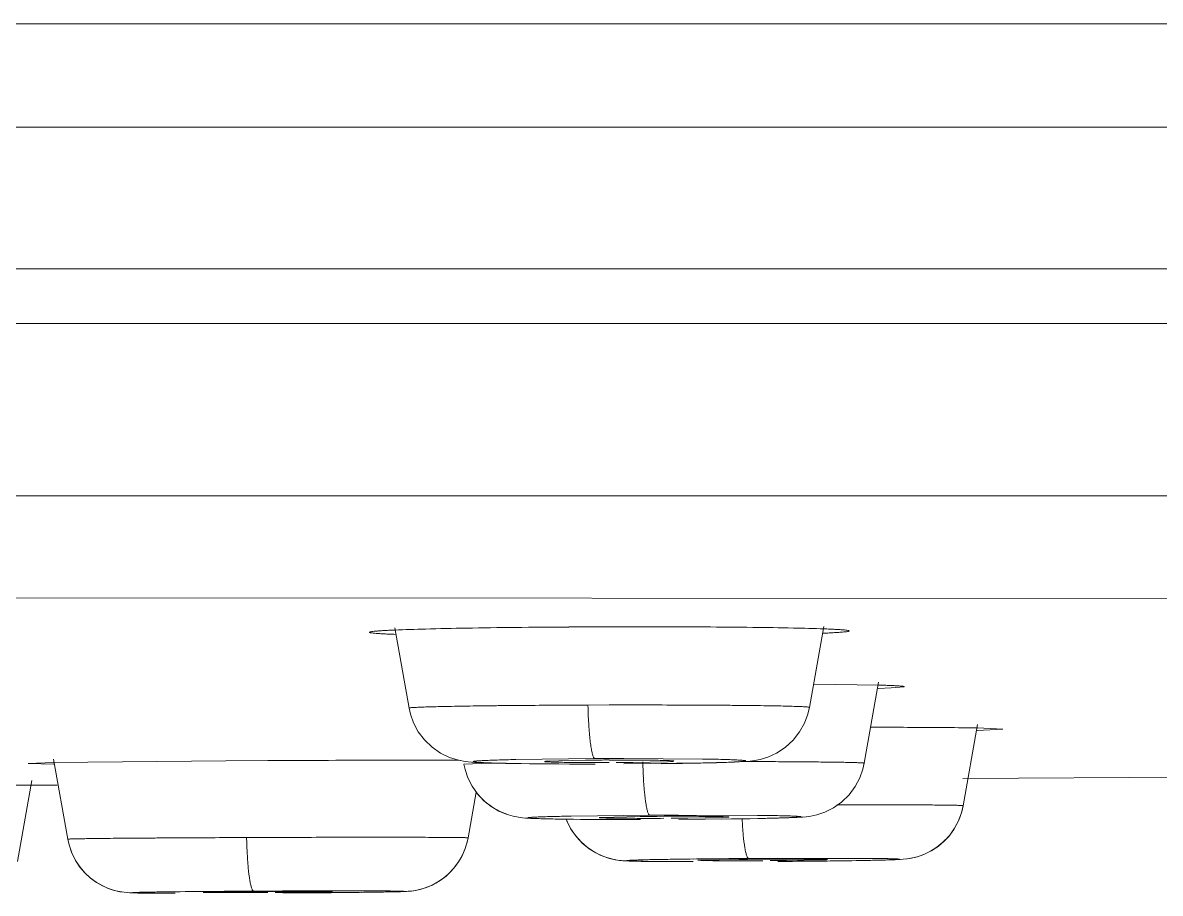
# Model space of a CAD drawing. Header units: millimetres. Extents: x 5438 to 6032, y -2661 to -1821.
# Drawn here: x 5826.568 to 5828.762, y -2151.29 to -2149.611 of the extents above; entities that cross this region are included whole.
import ezdxf

# ---------------------------------------------------------------- set-up
doc = ezdxf.new("R2010")
doc.units = ezdxf.units.MM
doc.header["$LTSCALE"] = 0.1
doc.layers.get('0').update_dxf_attribs({"lineweight": 15})

msp = doc.modelspace()

# ---------------------------------------------------------------- linework, layer by layer
for p, q in [((5822.9216, -2149.8122), (5840.6246, -2149.8122)), ((5840.4888, -2150.0855), (5825.7152, -2150.0855)), ((5798.778, -2150.1913), (5847.0651, -2150.1913)), ((5828.9559, -2150.5237), (5822.9245, -2150.5221)), ((5822.9215, -2150.7192), (5828.9193, -2150.7211)), ((5827.313, -2150.9327), (5827.2857, -2150.7778)), ((5828.0851, -2150.9313), (5828.1126, -2150.7752)), ((5828.219, -2150.8883), (5828.0934, -2150.8864)), ((5828.1909, -2151.039), (5828.2185, -2150.8827)), ((5828.2174, -2150.8949), (5828.2426, -2150.8938)), ((5828.2426, -2150.8938), (5828.2677, -2150.8914)), ((5827.313, -2150.9327), (5827.313, -2150.9327)), ((5827.6989, -2150.9267), (5827.658, -2150.9268)), ((5828.3815, -2151.1209), (5828.4091, -2150.9644)), ((5828.2285, -2150.9697), (5828.2038, -2150.9697)), ((5828.4084, -2150.9757), (5828.4583, -2150.9731)), ((5828.4583, -2150.9731), (5828.4094, -2150.9709)), ((5826.6548, -2151.1854), (5826.6276, -2151.0309)), ((5827.6713, -2151.0301), (5827.519, -2151.0319)), ((5827.7269, -2151.0299), (5827.8789, -2151.0309)), ((5826.6275, -2151.0378), (5826.5784, -2151.0396)), ((5826.5784, -2151.0396), (5826.628, -2151.0409)), ((5826.9595, -2151.0344), (5826.6275, -2151.0378)), ((5827.0407, -2151.0339), (5826.9595, -2151.0344)), ((5827.4691, -2151.0389), (5827.4188, -2151.041)), ((5827.4188, -2151.0411), (5827.4188, -2151.0411)), ((5827.4757, -2151.0387), (5827.4691, -2151.0389)), ((5827.5763, -2151.0351), (5827.5739, -2151.0356)), ((5827.6533, -2151.0331), (5827.5763, -2151.0351)), ((5827.8793, -2151.0385), (5827.7275, -2151.0404)), ((5827.7446, -2151.0375), (5827.8117, -2151.036)), ((5827.8117, -2151.036), (5827.8215, -2151.0354)), ((5827.8215, -2151.0354), (5827.8239, -2151.0349)), ((5826.5578, -2151.2288), (5826.5853, -2151.0724)), ((5828.3811, -2151.0687), (5829.5833, -2151.0602)), ((5826.5851, -2151.0813), (5826.528, -2151.0815)), ((5826.6346, -2151.0811), (5826.5851, -2151.0813)), ((5826.5852, -2151.0813), (5826.6272, -2151.0811)), ((5826.6272, -2151.0811), (5826.6346, -2151.0811)), ((5827.427, -2151.1829), (5827.4425, -2151.0946)), ((5827.6259, -2151.1409), (5827.7772, -2151.1393)), ((5827.8327, -2151.139), (5827.9848, -2151.1395)), ((5827.6821, -2151.1434), (5827.6797, -2151.1438)), ((5827.759, -2151.1416), (5827.6821, -2151.1434)), ((5827.8047, -2151.1413), (5827.7908, -2151.1414)), ((5827.9853, -2151.1456), (5827.8335, -2151.1473)), ((5827.8504, -2151.1449), (5827.9175, -2151.1437)), ((5827.9175, -2151.1437), (5827.9273, -2151.1432)), ((5827.9273, -2151.1432), (5827.9297, -2151.1428)), ((5827.0407, -2151.1821), (5826.9997, -2151.1823)), ((5827.8726, -2151.2259), (5827.8702, -2151.2262)), ((5827.8702, -2151.2262), (5827.876, -2151.2266)), ((5827.9494, -2151.2245), (5827.8726, -2151.2259)), ((5827.876, -2151.2266), (5827.8891, -2151.2269)), ((5827.9111, -2151.2231), (5827.93, -2151.223)), ((5827.93, -2151.223), (5827.9679, -2151.2227)), ((5827.9952, -2151.2241), (5827.9813, -2151.2242)), ((5828.0234, -2151.2224), (5828.1755, -2151.2224)), ((5828.1202, -2151.2249), (5828.0246, -2151.224)), ((5828.041, -2151.2266), (5828.108, -2151.2256)), ((5828.108, -2151.2256), (5828.1178, -2151.2252)), ((5828.1178, -2151.2252), (5828.1202, -2151.2249)), ((5826.7999, -2151.2894), (5826.8127, -2151.2895)), ((5826.8127, -2151.2895), (5826.8282, -2151.2896)), ((5826.9181, -2151.2878), (5826.9157, -2151.288)), ((5826.9157, -2151.288), (5827.0141, -2151.2885)), ((5826.995, -2151.2868), (5826.9181, -2151.2878)), ((5827.0134, -2151.2856), (5827.0688, -2151.2853)), ((5827.0141, -2151.2885), (5827.0407, -2151.2883)), ((5827.0407, -2151.2865), (5827.0268, -2151.2865)), ((5827.0699, -2151.2863), (5827.0407, -2151.2865)), ((5827.1657, -2151.2868), (5827.0699, -2151.2863)), ((5827.0864, -2151.2881), (5827.1535, -2151.2873)), ((5827.1535, -2151.2873), (5827.1633, -2151.287)), ((5827.1633, -2151.287), (5827.1657, -2151.2868)), ((5827.1911, -2151.2883), (5827.2165, -2151.288)), ((5827.2165, -2151.288), (5827.2389, -2151.2878)), ((5827.2389, -2151.2878), (5827.2579, -2151.2875)), ((5827.2579, -2151.2875), (5827.2738, -2151.2872)), ((5827.2738, -2151.2872), (5827.2865, -2151.287)), ((5827.3004, -2151.2866), (5827.3041, -2151.2864)), ((5827.304, -2151.2864), (5827.3078, -2151.2862)), ((5827.3073, -2151.2863), (5827.3118, -2151.286))]:
    msp.add_line(p, q)
for points in [[(5827.3131, -2150.9327), (5827.3158, -2150.9445), (5827.3218, -2150.9613), (5827.3308, -2150.9782), (5827.3427, -2150.994), (5827.3574, -2151.0081), (5827.3739, -2151.0194), (5827.3911, -2151.0277), (5827.4066, -2151.0327), (5827.4179, -2151.035), (5827.4267, -2151.0362), (5827.4336, -2151.0368), (5827.44, -2151.0373), (5827.4471, -2151.0377), (5827.4551, -2151.038), (5827.4643, -2151.0384), (5827.4748, -2151.0387), (5827.4865, -2151.039)], [(5827.9306, -2151.0372), (5827.9407, -2151.0368), (5827.9495, -2151.0364), (5827.9573, -2151.0359), (5827.964, -2151.0354), (5827.971, -2151.0348), (5827.9793, -2151.0337), (5827.9899, -2151.0316), (5828.0048, -2151.0271), (5828.0216, -2151.0194), (5828.0383, -2151.0086), (5828.0535, -2150.9946), (5828.0661, -2150.9787), (5828.0756, -2150.9615), (5828.082, -2150.9444), (5828.085, -2150.9312)], [(5827.4189, -2151.041), (5827.4211, -2151.0509), (5827.4266, -2151.0672), (5827.4346, -2151.0832), (5827.4449, -2151.0981), (5827.4574, -2151.1114), (5827.4714, -2151.1225)], [(5827.4865, -2151.039), (5827.4996, -2151.0393), (5827.5137, -2151.0395), (5827.5291, -2151.0398), (5827.5456, -2151.04), (5827.5633, -2151.0402), (5827.582, -2151.0403), (5827.6017, -2151.0404), (5827.6224, -2151.0405), (5827.6439, -2151.0406), (5827.6717, -2151.0406)], [(5827.7993, -2151.0399), (5827.8204, -2151.0396), (5827.8402, -2151.0393), (5827.8588, -2151.039), (5827.876, -2151.0387), (5827.8918, -2151.0383), (5827.9061, -2151.038)], [(5827.9061, -2151.038), (5827.919, -2151.0376), (5827.9306, -2151.0372)], [(5828.0454, -2151.1441), (5828.0536, -2151.1438), (5828.0606, -2151.1434), (5828.0669, -2151.1431), (5828.0725, -2151.1427), (5828.0789, -2151.1421), (5828.0879, -2151.1408), (5828.0995, -2151.1383), (5828.1146, -2151.1332), (5828.1312, -2151.125), (5828.1472, -2151.1138), (5828.1616, -2151.0998), (5828.1735, -2151.084), (5828.1824, -2151.0671), (5828.1883, -2151.0503), (5828.1909, -2151.0389)], [(5827.4425, -2151.0945), (5827.4464, -2151.0999), (5827.4597, -2151.1134)], [(5827.4597, -2151.1134), (5827.4744, -2151.1245), (5827.4899, -2151.133), (5827.5045, -2151.1387)], [(5827.4714, -2151.1225), (5827.4862, -2151.1312), (5827.5006, -2151.1374), (5827.5135, -2151.1412), (5827.5242, -2151.1433), (5827.5316, -2151.1442), (5827.5373, -2151.1447), (5827.5425, -2151.1451), (5827.5476, -2151.1454), (5827.5533, -2151.1456), (5827.5598, -2151.1458), (5827.5672, -2151.146), (5827.5754, -2151.1463), (5827.5847, -2151.1465), (5827.5948, -2151.1466)], [(5828.273, -2151.2234), (5828.282, -2151.222), (5828.2933, -2151.2192), (5828.306, -2151.2148), (5828.3184, -2151.2088), (5828.3307, -2151.2011), (5828.3426, -2151.1915), (5828.3537, -2151.18), (5828.3636, -2151.1666), (5828.3719, -2151.1514), (5828.3781, -2151.1349), (5828.3815, -2151.1208)], [(5828.2746, -2151.2233), (5828.2838, -2151.2217), (5828.2956, -2151.2186), (5828.3085, -2151.2137), (5828.3209, -2151.2074), (5828.3332, -2151.1993), (5828.3448, -2151.1894), (5828.3556, -2151.1777), (5828.3651, -2151.1642), (5828.3729, -2151.1491), (5828.3787, -2151.1328), (5828.3814, -2151.1209)], [(5827.5948, -2151.1466), (5827.6058, -2151.1468), (5827.6177, -2151.147), (5827.6303, -2151.1471), (5827.6438, -2151.1472), (5827.6581, -2151.1473), (5827.6732, -2151.1474), (5827.6891, -2151.1475), (5827.7056, -2151.1475), (5827.7229, -2151.1476), (5827.7407, -2151.1476), (5827.7591, -2151.1476)], [(5827.6161, -2151.1469), (5827.6171, -2151.1498), (5827.6246, -2151.1649), (5827.6339, -2151.1786), (5827.6446, -2151.1907), (5827.6563, -2151.201), (5827.6689, -2151.2095), (5827.6817, -2151.2161), (5827.6945, -2151.221), (5827.706, -2151.2241), (5827.7152, -2151.2258), (5827.7224, -2151.2267)], [(5827.6163, -2151.1469), (5827.6184, -2151.1527), (5827.6265, -2151.168), (5827.6364, -2151.1818), (5827.6478, -2151.1938), (5827.6601, -2151.2038), (5827.6733, -2151.212), (5827.6864, -2151.2181), (5827.6993, -2151.2225), (5827.7105, -2151.2251), (5827.7188, -2151.2263)], [(5827.9161, -2151.1466), (5827.9353, -2151.1464), (5827.9534, -2151.1461), (5827.9703, -2151.1459), (5827.986, -2151.1456), (5828.0004, -2151.1453), (5828.0136, -2151.145)], [(5828.0136, -2151.145), (5828.0255, -2151.1447), (5828.036, -2151.1444), (5828.0454, -2151.1441)], [(5827.3114, -2151.286), (5827.3176, -2151.2854), (5827.3257, -2151.2842), (5827.3358, -2151.282), (5827.3469, -2151.2785), (5827.3578, -2151.2739), (5827.3686, -2151.268), (5827.3793, -2151.2608), (5827.3894, -2151.2522), (5827.3989, -2151.2422), (5827.4074, -2151.231), (5827.4147, -2151.2188), (5827.4206, -2151.2055), (5827.425, -2151.1915), (5827.4269, -2151.1828)], [(5827.3171, -2151.2855), (5827.325, -2151.2844), (5827.3344, -2151.2824), (5827.3442, -2151.2794), (5827.3545, -2151.2754), (5827.3646, -2151.2703), (5827.3747, -2151.2641), (5827.3845, -2151.2566), (5827.3937, -2151.248), (5827.4022, -2151.2382), (5827.4098, -2151.2274), (5827.4162, -2151.2159), (5827.4214, -2151.2035), (5827.4253, -2151.1904), (5827.4269, -2151.1828)], [(5826.6549, -2151.1854), (5826.6574, -2151.1965), (5826.6628, -2151.2123), (5826.6701, -2151.2268), (5826.6788, -2151.2397)], [(5826.655, -2151.1854), (5826.6573, -2151.1961), (5826.6627, -2151.2118), (5826.6698, -2151.2263), (5826.6784, -2151.2392), (5826.688, -2151.2504), (5826.6984, -2151.2601), (5826.7095, -2151.2683), (5826.721, -2151.2749), (5826.7328, -2151.2803), (5826.7442, -2151.2841), (5826.7548, -2151.2866), (5826.7637, -2151.2879), (5826.7699, -2151.2885), (5826.7746, -2151.2888), (5826.7782, -2151.289), (5826.7816, -2151.2891), (5826.7854, -2151.2892), (5826.7897, -2151.2893), (5826.7999, -2151.2894)], [(5827.7188, -2151.2263), (5827.7251, -2151.2269), (5827.7296, -2151.2272), (5827.7335, -2151.2274), (5827.7377, -2151.2276), (5827.7424, -2151.2278), (5827.7477, -2151.2279), (5827.7539, -2151.228), (5827.7608, -2151.2282), (5827.7686, -2151.2283), (5827.7772, -2151.2284), (5827.7867, -2151.2285)], [(5827.7867, -2151.2285), (5827.7968, -2151.2286), (5827.8078, -2151.2287), (5827.8193, -2151.2287), (5827.8317, -2151.2288), (5827.8451, -2151.2288), (5827.8594, -2151.2289)], [(5828.1056, -2151.2277), (5828.1248, -2151.2275), (5828.1429, -2151.2273), (5828.1597, -2151.2271), (5828.1753, -2151.2268), (5828.1897, -2151.2266), (5828.2028, -2151.2263)], [(5828.2028, -2151.2263), (5828.2145, -2151.2261), (5828.2249, -2151.2259), (5828.2341, -2151.2256)], [(5828.2341, -2151.2256), (5828.2421, -2151.2254), (5828.2489, -2151.2251), (5828.2549, -2151.2249), (5828.2602, -2151.2246), (5828.2657, -2151.2242), (5828.273, -2151.2234)], [(5826.6788, -2151.2397), (5826.6885, -2151.2509), (5826.699, -2151.2606), (5826.7101, -2151.2687), (5826.7217, -2151.2753), (5826.7335, -2151.2805), (5826.7449, -2151.2843), (5826.7555, -2151.2867), (5826.7584, -2151.2871)], [(5827.1475, -2151.2887), (5827.1627, -2151.2886), (5827.1911, -2151.2883)], [(5827.2865, -2151.287), (5827.2918, -2151.2868), (5827.2964, -2151.2867), (5827.3005, -2151.2866)]]:
    msp.add_lwpolyline(points)
for centre, radius, start, end in [((5827.766, -2175.7746), 24.9988, 90.15363, 90.33176), ((5827.7638, -2174.8019), 24.026, 89.96303, 90.15466), ((5828.6762, -2150.9033), 1.0185, 181.3238, 182.8731), ((5828.2159, -2167.7849), 16.8152, 89.54263, 89.95717), ((5828.3068, -2157.0374), 6.0673, 89.03117, 89.59061), ((5827.7357, -2164.126), 13.0961, 90.03865, 90.28156), ((5827.3113, -2202.342), 51.3088, 90.04141, 90.30217), ((5827.2963, -2184.0588), 33.0256, 89.92382, 90.03834), ((5827.3201, -2170.1305), 19.0973, 89.72538, 89.93967), ((5827.7137, -2156.7801), 5.7473, 90.28485, 90.60278), ((5827.6821, -2144.9632), 6.0746, 269.90266, 270.15865), ((5827.7162, -2157.2528), 6.2201, 90.15873, 90.28561), ((5827.7158, -2157.0949), 6.0621, 89.88556, 90.15889), ((5827.6841, -2145.2902), 5.7476, 270.28484, 270.60278), ((5828.7796, -2151.0118), 1.0161, 181.366, 182.9237), ((5827.8712, -2167.7994), 16.6604, 90.13221, 90.32301), ((5827.8324, -2158.4517), 7.3104, 90.32602, 90.57588), ((5827.7741, -2143.4129), 7.7324, 270.02726, 270.22617), ((5827.8352, -2158.854), 7.7127, 90.0101, 90.2264), ((5827.7769, -2143.8346), 7.3107, 270.32601, 270.57587), ((5828.015, -2151.158), 1.0156, 181.37, 182.9377), ((5827.9881, -2162.023), 10.8001, 90.67464, 90.91008), ((5828.0607, -2167.9916), 16.7691, 90.51116, 90.68263), ((5827.9211, -2148.7357), 2.4913, 269.2637, 269.7187), ((5827.9445, -2144.5023), 6.7248, 269.69618, 270.20574), ((5828.0465, -2161.2449), 10.0209, 90.37272, 90.55491), ((5828.1155, -2174.0671), 22.8449, 90.23113, 90.37017), ((5827.9398, -2140.6176), 10.6095, 270.15612, 270.29936), ((5828.0505, -2161.8008), 10.5769, 90.14063, 90.29957), ((5827.944, -2141.2055), 10.0216, 270.37271, 270.5549), ((5827.9394, -2135.8918), 15.3368, 270.3171, 270.88422), ((5827.8778, -2139.6949), 11.5339, 269.6956, 269.91646), ((5827.1333, -2174.6852), 23.3999, 90.29348, 90.66419), ((5827.1145, -2166.537), 15.2507, 90.32934, 90.44911), ((5826.9669, -2136.0373), 15.2512, 270.32934, 270.4491), ((5827.188, -2180.3145), 29.0295, 89.9351, 90.23533), ((5826.9503, -2127.9513), 23.3382, 270.29303, 270.66578)]:
    msp.add_arc(centre, radius, start, end)
for points, knots in [([(5822.9214, -2149.6134), (5823.847, -2149.613), (5825.6948, -2149.6127), (5828.4584, -2149.6135), (5831.2005, -2149.613), (5833.4654, -2149.6133), (5835.2518, -2149.613), (5836.5614, -2149.6125), (5837.8398, -2149.6116), (5838.8811, -2149.611), (5839.6901, -2149.6115), (5840.4559, -2149.6124), (5841.361, -2149.6139), (5842.3752, -2149.6137), (5843.0188, -2149.6132), (5843.3229, -2149.613)], [0, 0, 0, 0, 0.136111, 0.271708, 0.406381, 0.539336, 0.604747, 0.669067, 0.731911, 0.792739, 0.82219, 0.850865, 0.905361, 0.95527, 1, 1, 1, 1]), ([(5827.2853, -2150.7822), (5827.2815, -2150.7823), (5827.2744, -2150.7827), (5827.2644, -2150.7832), (5827.256, -2150.7837), (5827.249, -2150.7843), (5827.2437, -2150.7848), (5827.2397, -2150.7854), (5827.2378, -2150.7857), (5827.2364, -2150.7862), (5827.2365, -2150.7865)], [0, 0, 0, 0, 0.232002, 0.434383, 0.606566, 0.747985, 0.858095, 0.936415, 0.98296, 1, 1, 1, 1]), ([(5827.2365, -2150.7865), (5827.2365, -2150.7866), (5827.2369, -2150.7869), (5827.2375, -2150.7871), (5827.2386, -2150.7874), (5827.2407, -2150.7877), (5827.2444, -2150.7882), (5827.25, -2150.7887), (5827.257, -2150.7892), (5827.2656, -2150.7896), (5827.2756, -2150.7901), (5827.2827, -2150.7904), (5827.2865, -2150.7905)], [0, 0, 0, 0, 0.007569, 0.021662, 0.043049, 0.071913, 0.152283, 0.262943, 0.403665, 0.573848, 0.772845, 1, 1, 1, 1]), ([(5827.6212, -2150.7763), (5827.5866, -2150.7765), (5827.5206, -2150.777), (5827.4285, -2150.7783), (5827.3511, -2150.7799), (5827.3051, -2150.7813), (5827.2853, -2150.7822)], [0, 0, 0, 0, 0.309304, 0.588654, 0.823084, 1, 1, 1, 1]), ([(5827.7793, -2150.7758), (5827.8137, -2150.7759), (5827.8793, -2150.7761), (5827.9709, -2150.7768), (5828.0478, -2150.778), (5828.0935, -2150.7792), (5828.1132, -2150.7799)], [0, 0, 0, 0, 0.309619, 0.588926, 0.823212, 1, 1, 1, 1]), ([(5828.1618, -2150.7839), (5828.1618, -2150.784), (5828.1615, -2150.7843), (5828.1608, -2150.7845), (5828.1598, -2150.7848), (5828.1576, -2150.7852), (5828.154, -2150.7856), (5828.1484, -2150.7862), (5828.1413, -2150.7867), (5828.1327, -2150.7872), (5828.1227, -2150.7878), (5828.1155, -2150.7881), (5828.1116, -2150.7882)], [0, 0, 0, 0, 0.007201, 0.020852, 0.041846, 0.070395, 0.150431, 0.261113, 0.401997, 0.572505, 0.772041, 1, 1, 1, 1]), ([(5828.1132, -2150.7799), (5828.117, -2150.78), (5828.124, -2150.7803), (5828.1339, -2150.7808), (5828.1423, -2150.7813), (5828.1492, -2150.7817), (5828.1546, -2150.7823), (5828.1584, -2150.7827), (5828.1606, -2150.7832), (5828.1616, -2150.7835), (5828.1618, -2150.7838), (5828.1618, -2150.7839)], [0, 0, 0, 0, 0.231028, 0.432732, 0.60449, 0.745692, 0.855749, 0.934253, 0.981422, 0.993712, 1, 1, 1, 1]), ([(5828.2677, -2150.8914), (5828.2677, -2150.8913), (5828.2674, -2150.8911), (5828.2669, -2150.8909), (5828.2659, -2150.8907), (5828.2639, -2150.8904), (5828.2603, -2150.8901), (5828.255, -2150.8897), (5828.2481, -2150.8894), (5828.2397, -2150.889), (5828.2298, -2150.8886), (5828.2227, -2150.8884), (5828.219, -2150.8883)], [0, 0, 0, 0, 0.005492, 0.017639, 0.037409, 0.064975, 0.14367, 0.253865, 0.395249, 0.56718, 0.768989, 1, 1, 1, 1]), ([(5827.658, -2150.9268), (5827.6349, -2150.9269), (5827.59, -2150.9271), (5827.5348, -2150.9275), (5827.4929, -2150.9279), (5827.464, -2150.9282), (5827.4371, -2150.9286), (5827.4124, -2150.929), (5827.3901, -2150.9294), (5827.3704, -2150.9298), (5827.3534, -2150.9303), (5827.3411, -2150.9307), (5827.3327, -2150.931), (5827.3275, -2150.9312), (5827.3232, -2150.9315), (5827.3196, -2150.9317), (5827.3168, -2150.9319), (5827.3148, -2150.9322), (5827.3137, -2150.9324), (5827.3132, -2150.9325), (5827.313, -2150.9327), (5827.313, -2150.9327)], [0, 0, 0, 0, 0.200332, 0.390762, 0.479845, 0.563805, 0.642008, 0.71382, 0.778617, 0.835897, 0.885221, 0.926152, 0.943334, 0.958265, 0.970928, 0.98131, 0.989399, 0.995186, 0.998673, 0.999574, 1, 1, 1, 1]), ([(5828.0851, -2150.9312), (5828.0851, -2150.9312), (5828.0849, -2150.9311), (5828.0845, -2150.931), (5828.0839, -2150.9308), (5828.0827, -2150.9307), (5828.0806, -2150.9304), (5828.0773, -2150.9302), (5828.0732, -2150.93), (5828.0681, -2150.9297), (5828.0622, -2150.9295), (5828.0525, -2150.9292), (5828.0383, -2150.9288), (5828.0189, -2150.9284), (5827.9964, -2150.928), (5827.9711, -2150.9277), (5827.9431, -2150.9274), (5827.9128, -2150.9272), (5827.8804, -2150.927), (5827.8339, -2150.9268), (5827.7732, -2150.9266), (5827.724, -2150.9267), (5827.6989, -2150.9267)], [0, 0, 0, 0, 0.000448, 0.001412, 0.002959, 0.005102, 0.011172, 0.01961, 0.030392, 0.043492, 0.058883, 0.076538, 0.118516, 0.169009, 0.227456, 0.293289, 0.365931, 0.444689, 0.528807, 0.617529, 0.805388, 1, 1, 1, 1]), ([(5827.6713, -2151.0301), (5827.6706, -2151.0299), (5827.6695, -2151.0288), (5827.6685, -2151.0269), (5827.6672, -2151.0235), (5827.6656, -2151.0176), (5827.664, -2151.0087), (5827.6624, -2150.9976), (5827.6605, -2150.9792), (5827.6595, -2150.9646), (5827.659, -2150.9544)], [0, 0, 0, 0, 0.029664, 0.053509, 0.084564, 0.170206, 0.287229, 0.433426, 0.605264, 1, 1, 1, 1]), ([(5827.8789, -2151.0309), (5827.8851, -2151.031), (5827.8969, -2151.0312), (5827.9134, -2151.0315), (5827.9277, -2151.0319), (5827.9397, -2151.0324), (5827.9481, -2151.0328), (5827.9535, -2151.0331), (5827.9566, -2151.0334), (5827.959, -2151.0336), (5827.9608, -2151.0339), (5827.9617, -2151.0341), (5827.9624, -2151.0344), (5827.9622, -2151.0347), (5827.962, -2151.0348), (5827.9615, -2151.0349), (5827.9606, -2151.0351), (5827.9591, -2151.0353), (5827.9567, -2151.0356), (5827.9536, -2151.0358), (5827.9482, -2151.0362), (5827.9398, -2151.0367), (5827.928, -2151.0372), (5827.9137, -2151.0377), (5827.8972, -2151.0381), (5827.8855, -2151.0384), (5827.8793, -2151.0385)], [0, 0, 0, 0, 0.111828, 0.211259, 0.297264, 0.369046, 0.425876, 0.448458, 0.467034, 0.481532, 0.491953, 0.498346, 0.500979, 0.501926, 0.503648, 0.506318, 0.509978, 0.520312, 0.534701, 0.553138, 0.57556, 0.632027, 0.70344, 0.789126, 0.888327, 1, 1, 1, 1]), ([(5827.519, -2151.0319), (5827.5127, -2151.032), (5827.5007, -2151.0323), (5827.4839, -2151.0328), (5827.4695, -2151.0333), (5827.4591, -2151.0337), (5827.452, -2151.0341), (5827.4477, -2151.0344), (5827.4441, -2151.0346), (5827.4412, -2151.0349), (5827.4392, -2151.0351), (5827.438, -2151.0353), (5827.4374, -2151.0355), (5827.4369, -2151.0356), (5827.4366, -2151.0357), (5827.4364, -2151.0359), (5827.4365, -2151.0361), (5827.4368, -2151.0362), (5827.4373, -2151.0364), (5827.4379, -2151.0365), (5827.439, -2151.0367), (5827.441, -2151.0369), (5827.4452, -2151.0373), (5827.4523, -2151.0377), (5827.4628, -2151.0382), (5827.4758, -2151.0386), (5827.498, -2151.0392), (5827.5158, -2151.0395), (5827.5284, -2151.0397)], [0, 0, 0, 0, 0.108767, 0.204952, 0.287505, 0.355683, 0.384171, 0.408813, 0.429528, 0.446236, 0.458873, 0.463666, 0.46745, 0.470238, 0.472064, 0.473068, 0.473954, 0.475588, 0.478168, 0.481737, 0.486313, 0.498503, 0.514764, 0.559436, 0.619721, 0.694797, 0.783834, 1, 1, 1, 1]), ([(5827.5739, -2151.0356), (5827.5739, -2151.0357), (5827.5741, -2151.0358), (5827.5744, -2151.0358), (5827.575, -2151.036), (5827.5762, -2151.0361), (5827.5783, -2151.0363), (5827.5813, -2151.0365), (5827.5852, -2151.0366), (5827.5899, -2151.0368), (5827.5954, -2151.037), (5827.6042, -2151.0372), (5827.6167, -2151.0374), (5827.6334, -2151.0376), (5827.6521, -2151.0377), (5827.665, -2151.0378), (5827.6718, -2151.0378)], [0, 0, 0, 0, 0.0016, 0.005255, 0.011143, 0.019268, 0.042149, 0.073696, 0.113675, 0.161848, 0.21797, 0.281678, 0.429801, 0.602078, 0.794175, 1, 1, 1, 1]), ([(5827.8239, -2151.0349), (5827.8239, -2151.0349), (5827.8237, -2151.0348), (5827.8234, -2151.0347), (5827.8228, -2151.0346), (5827.8217, -2151.0345), (5827.8197, -2151.0343), (5827.8167, -2151.0341), (5827.8128, -2151.0339), (5827.8082, -2151.0338), (5827.8029, -2151.0336), (5827.7943, -2151.0334), (5827.782, -2151.0332), (5827.7656, -2151.033), (5827.7473, -2151.0328), (5827.7345, -2151.0328), (5827.7279, -2151.0328)], [0, 0, 0, 0, 0.001603, 0.00525, 0.011121, 0.019223, 0.042037, 0.073494, 0.113365, 0.161415, 0.217405, 0.280989, 0.428934, 0.601174, 0.793484, 1, 1, 1, 1]), ([(5828.1909, -2151.039), (5828.1909, -2151.0389), (5828.1904, -2151.0388), (5828.1898, -2151.0386), (5828.1884, -2151.0385), (5828.1867, -2151.0384), (5828.1844, -2151.0382), (5828.1816, -2151.0381), (5828.1783, -2151.0379), (5828.173, -2151.0378), (5828.1651, -2151.0375), (5828.1543, -2151.0373), (5828.1416, -2151.0371), (5828.1271, -2151.0369), (5828.111, -2151.0367), (5828.0864, -2151.0364), (5828.0521, -2151.0361), (5828.0072, -2151.0359), (5827.9756, -2151.0358), (5827.9591, -2151.0358)], [0, 0, 0, 0, 0.001291, 0.004672, 0.010223, 0.01794, 0.02781, 0.039814, 0.053937, 0.070159, 0.108828, 0.155673, 0.210503, 0.272975, 0.342709, 0.419326, 0.59168, 0.786575, 1, 1, 1, 1]), ([(5827.7772, -2151.1393), (5827.7765, -2151.1392), (5827.7754, -2151.138), (5827.7744, -2151.1362), (5827.773, -2151.1328), (5827.7715, -2151.127), (5827.769, -2151.1137), (5827.7665, -2151.0923), (5827.7653, -2151.0738), (5827.7647, -2151.0636)], [0, 0, 0, 0, 0.029254, 0.052834, 0.083645, 0.16893, 0.28582, 0.60422, 1, 1, 1, 1]), ([(5827.9848, -2151.1395), (5827.991, -2151.1396), (5828.0028, -2151.1397), (5828.0193, -2151.14), (5828.0337, -2151.1403), (5828.0456, -2151.1406), (5828.054, -2151.1409), (5828.0595, -2151.1412), (5828.0625, -2151.1414), (5828.0651, -2151.1416), (5828.0666, -2151.1417), (5828.0691, -2151.1422), (5828.0666, -2151.1427), (5828.0651, -2151.1429), (5828.0626, -2151.1431), (5828.0596, -2151.1433), (5828.0542, -2151.1436), (5828.0459, -2151.144), (5828.034, -2151.1444), (5828.0197, -2151.1448), (5828.0032, -2151.1452), (5827.9915, -2151.1454), (5827.9853, -2151.1456)], [0, 0, 0, 0, 0.112, 0.211587, 0.29773, 0.369628, 0.426549, 0.449165, 0.467764, 0.482273, 0.492685, 0.501395, 0.509876, 0.520152, 0.5345, 0.552912, 0.575317, 0.631779, 0.703217, 0.788953, 0.88823, 1, 1, 1, 1]), ([(5828.3815, -2151.1209), (5828.3815, -2151.1209), (5828.3814, -2151.1208), (5828.3812, -2151.1208), (5828.3808, -2151.1207), (5828.3801, -2151.1206), (5828.3789, -2151.1205), (5828.377, -2151.1204), (5828.3746, -2151.1203), (5828.3716, -2151.1202), (5828.3682, -2151.1201), (5828.3625, -2151.12), (5828.3542, -2151.1199), (5828.3428, -2151.1197), (5828.3294, -2151.1196), (5828.3142, -2151.1194), (5828.2972, -2151.1193), (5828.2713, -2151.1192), (5828.2353, -2151.119), (5828.1884, -2151.119), (5828.1554, -2151.1189), (5828.1382, -2151.119)], [0, 0, 0, 0, 0.000379, 0.001263, 0.002689, 0.004663, 0.010256, 0.018032, 0.027973, 0.040061, 0.054278, 0.070603, 0.109503, 0.156607, 0.211693, 0.27439, 0.344305, 0.421048, 0.593413, 0.787787, 1, 1, 1, 1]), ([(5827.6257, -2151.147), (5827.6194, -2151.1469), (5827.6077, -2151.1468), (5827.5912, -2151.1465), (5827.5769, -2151.1462), (5827.565, -2151.1459), (5827.5566, -2151.1456), (5827.5512, -2151.1453), (5827.5481, -2151.1451), (5827.5457, -2151.1449), (5827.5441, -2151.1448), (5827.5432, -2151.1446), (5827.5428, -2151.1445), (5827.5425, -2151.1444), (5827.5423, -2151.1442), (5827.5431, -2151.144), (5827.5439, -2151.1438), (5827.5458, -2151.1436), (5827.5482, -2151.1434), (5827.5513, -2151.1432), (5827.5567, -2151.1429), (5827.5651, -2151.1425), (5827.577, -2151.1421), (5827.5913, -2151.1417), (5827.6079, -2151.1413), (5827.6196, -2151.1411), (5827.6259, -2151.1409)], [0, 0, 0, 0, 0.111769, 0.211103, 0.296971, 0.368578, 0.425199, 0.447665, 0.466115, 0.480477, 0.490744, 0.494352, 0.496955, 0.498581, 0.49937, 0.501854, 0.508218, 0.518629, 0.533109, 0.55165, 0.574183, 0.630893, 0.702569, 0.788535, 0.888032, 1, 1, 1, 1]), ([(5827.6797, -2151.1438), (5827.6797, -2151.1438), (5827.6799, -2151.1439), (5827.6802, -2151.144), (5827.6808, -2151.1441), (5827.682, -2151.1442), (5827.684, -2151.1443), (5827.6871, -2151.1444), (5827.691, -2151.1446), (5827.6958, -2151.1447), (5827.7013, -2151.1448), (5827.71, -2151.145), (5827.7226, -2151.1451), (5827.7394, -2151.1452), (5827.7581, -2151.1453), (5827.7711, -2151.1453), (5827.7778, -2151.1453)], [0, 0, 0, 0, 0.001456, 0.005053, 0.010909, 0.019015, 0.041881, 0.073431, 0.113427, 0.161627, 0.217784, 0.28153, 0.429732, 0.602079, 0.794213, 1, 1, 1, 1]), ([(5827.9297, -2151.1428), (5827.9297, -2151.1428), (5827.9295, -2151.1427), (5827.9292, -2151.1426), (5827.9286, -2151.1425), (5827.9274, -2151.1424), (5827.9254, -2151.1423), (5827.9224, -2151.1422), (5827.9186, -2151.142), (5827.914, -2151.1419), (5827.9087, -2151.1418), (5827.9001, -2151.1416), (5827.8878, -2151.1415), (5827.8715, -2151.1414), (5827.8532, -2151.1413), (5827.8404, -2151.1413), (5827.8338, -2151.1413)], [0, 0, 0, 0, 0.001457, 0.005042, 0.010876, 0.018951, 0.04173, 0.073166, 0.113023, 0.161066, 0.217053, 0.280642, 0.428618, 0.600919, 0.793327, 1, 1, 1, 1]), ([(5827.9679, -2151.2227), (5827.9672, -2151.2226), (5827.9661, -2151.2215), (5827.9651, -2151.2197), (5827.9637, -2151.2163), (5827.9621, -2151.2105), (5827.9596, -2151.1973), (5827.9571, -2151.1758), (5827.9558, -2151.1574), (5827.9553, -2151.1471)], [0, 0, 0, 0, 0.028861, 0.052175, 0.082739, 0.16766, 0.284407, 0.603199, 1, 1, 1, 1]), ([(5826.9997, -2151.1823), (5826.9766, -2151.1824), (5826.9316, -2151.1826), (5826.8764, -2151.1829), (5826.8347, -2151.1831), (5826.8059, -2151.1833), (5826.779, -2151.1835), (5826.7544, -2151.1837), (5826.7322, -2151.1839), (5826.7126, -2151.1842), (5826.6957, -2151.1844), (5826.6835, -2151.1845), (5826.6751, -2151.1847), (5826.6699, -2151.1848), (5826.6655, -2151.1849), (5826.6619, -2151.185), (5826.6593, -2151.1851), (5826.6577, -2151.1852), (5826.6568, -2151.1852), (5826.656, -2151.1852), (5826.6555, -2151.1853), (5826.6552, -2151.1853), (5826.655, -2151.1854), (5826.655, -2151.1854)], [0, 0, 0, 0, 0.201627, 0.391501, 0.480301, 0.564135, 0.642276, 0.714, 0.778586, 0.835503, 0.88445, 0.92514, 0.9423, 0.957289, 0.970073, 0.980626, 0.988919, 0.99221, 0.994927, 0.997065, 0.998624, 0.9996, 1, 1, 1, 1]), ([(5827.4269, -2151.1828), (5827.4269, -2151.1828), (5827.4267, -2151.1828), (5827.4264, -2151.1827), (5827.4258, -2151.1827), (5827.425, -2151.1826), (5827.4239, -2151.1826), (5827.422, -2151.1825), (5827.4191, -2151.1825), (5827.4149, -2151.1824), (5827.4098, -2151.1823), (5827.4039, -2151.1822), (5827.3971, -2151.1822), (5827.3894, -2151.1821), (5827.3775, -2151.182), (5827.3606, -2151.1819), (5827.338, -2151.1819), (5827.3127, -2151.1818), (5827.2847, -2151.1818), (5827.2544, -2151.1818), (5827.222, -2151.1818), (5827.1756, -2151.1818), (5827.1149, -2151.1819), (5827.0657, -2151.1821), (5827.0407, -2151.1821)], [0, 0, 0, 0, 0.000358, 0.001305, 0.002856, 0.00501, 0.007763, 0.011113, 0.019589, 0.030411, 0.043549, 0.058978, 0.076668, 0.096591, 0.118708, 0.169249, 0.227729, 0.293581, 0.366227, 0.444975, 0.52907, 0.617757, 0.805516, 1, 1, 1, 1]), ([(5827.0134, -2151.2856), (5827.0127, -2151.2856), (5827.0116, -2151.2845), (5827.0106, -2151.2827), (5827.0092, -2151.2793), (5827.0076, -2151.2736), (5827.005, -2151.2603), (5827.0026, -2151.2389), (5827.0013, -2151.2203), (5827.0008, -2151.2101)], [0, 0, 0, 0, 0.028431, 0.051477, 0.081794, 0.166361, 0.282972, 0.602167, 1, 1, 1, 1]), ([(5827.8165, -2151.2287), (5827.8047, -2151.2286), (5827.7882, -2151.2285), (5827.7677, -2151.2282), (5827.7557, -2151.228), (5827.7474, -2151.2278), (5827.7419, -2151.2276), (5827.7389, -2151.2275), (5827.7363, -2151.2273), (5827.7349, -2151.2273), (5827.7324, -2151.2269), (5827.7349, -2151.2265), (5827.7364, -2151.2264), (5827.7389, -2151.2262), (5827.742, -2151.2261), (5827.7474, -2151.2258), (5827.7558, -2151.2255), (5827.7677, -2151.2252), (5827.7882, -2151.2247), (5827.8048, -2151.2244), (5827.8166, -2151.2243)], [0, 0, 0, 0, 0.211378, 0.297364, 0.369075, 0.425781, 0.44828, 0.466757, 0.481135, 0.491404, 0.499722, 0.50825, 0.518607, 0.533049, 0.551561, 0.574074, 0.630763, 0.702442, 0.788432, 1, 1, 1, 1]), ([(5828.1755, -2151.2224), (5828.1872, -2151.2224), (5828.2038, -2151.2226), (5828.2243, -2151.2228), (5828.2363, -2151.223), (5828.2447, -2151.2232), (5828.2502, -2151.2234), (5828.2532, -2151.2235), (5828.2558, -2151.2237), (5828.2573, -2151.2238), (5828.2598, -2151.2241), (5828.2574, -2151.2245), (5828.2559, -2151.2246), (5828.2534, -2151.2248), (5828.2504, -2151.225), (5828.245, -2151.2252), (5828.2366, -2151.2255), (5828.2248, -2151.2258), (5828.2043, -2151.2263), (5828.1878, -2151.2266), (5828.1761, -2151.2268)], [0, 0, 0, 0, 0.2118, 0.298037, 0.370018, 0.427007, 0.44965, 0.46827, 0.482792, 0.493204, 0.5018, 0.510054, 0.520272, 0.534577, 0.552954, 0.575333, 0.631758, 0.703176, 0.788911, 1, 1, 1, 1]), ([(5826.8619, -2151.2897), (5826.8501, -2151.2897), (5826.8336, -2151.2896), (5826.813, -2151.2895), (5826.8013, -2151.2894), (5826.7913, -2151.2892), (5826.7855, -2151.2891), (5826.7755, -2151.2887), (5826.7856, -2151.2882), (5826.7914, -2151.288), (5826.8014, -2151.2877), (5826.8131, -2151.2875), (5826.8337, -2151.2872), (5826.8502, -2151.287), (5826.862, -2151.2868)], [0, 0, 0, 0, 0.211441, 0.297446, 0.369163, 0.425863, 0.466817, 0.499568, 0.532771, 0.573815, 0.630538, 0.702261, 0.788304, 1, 1, 1, 1]), ([(5827.2209, -2151.2851), (5827.2327, -2151.2851), (5827.2492, -2151.2851), (5827.2698, -2151.2853), (5827.2816, -2151.2854), (5827.2916, -2151.2856), (5827.2974, -2151.2856), (5827.3076, -2151.2861), (5827.2976, -2151.2866), (5827.2918, -2151.2868), (5827.2818, -2151.287), (5827.2702, -2151.2872), (5827.2496, -2151.2876), (5827.2332, -2151.2878), (5827.2215, -2151.288)], [0, 0, 0, 0, 0.211863, 0.298117, 0.370104, 0.427087, 0.468328, 0.501649, 0.534296, 0.575071, 0.63153, 0.702994, 0.788782, 1, 1, 1, 1])]:
    msp.add_open_spline(points, degree=3, knots=knots)

doc.saveas('drawing.dxf')
